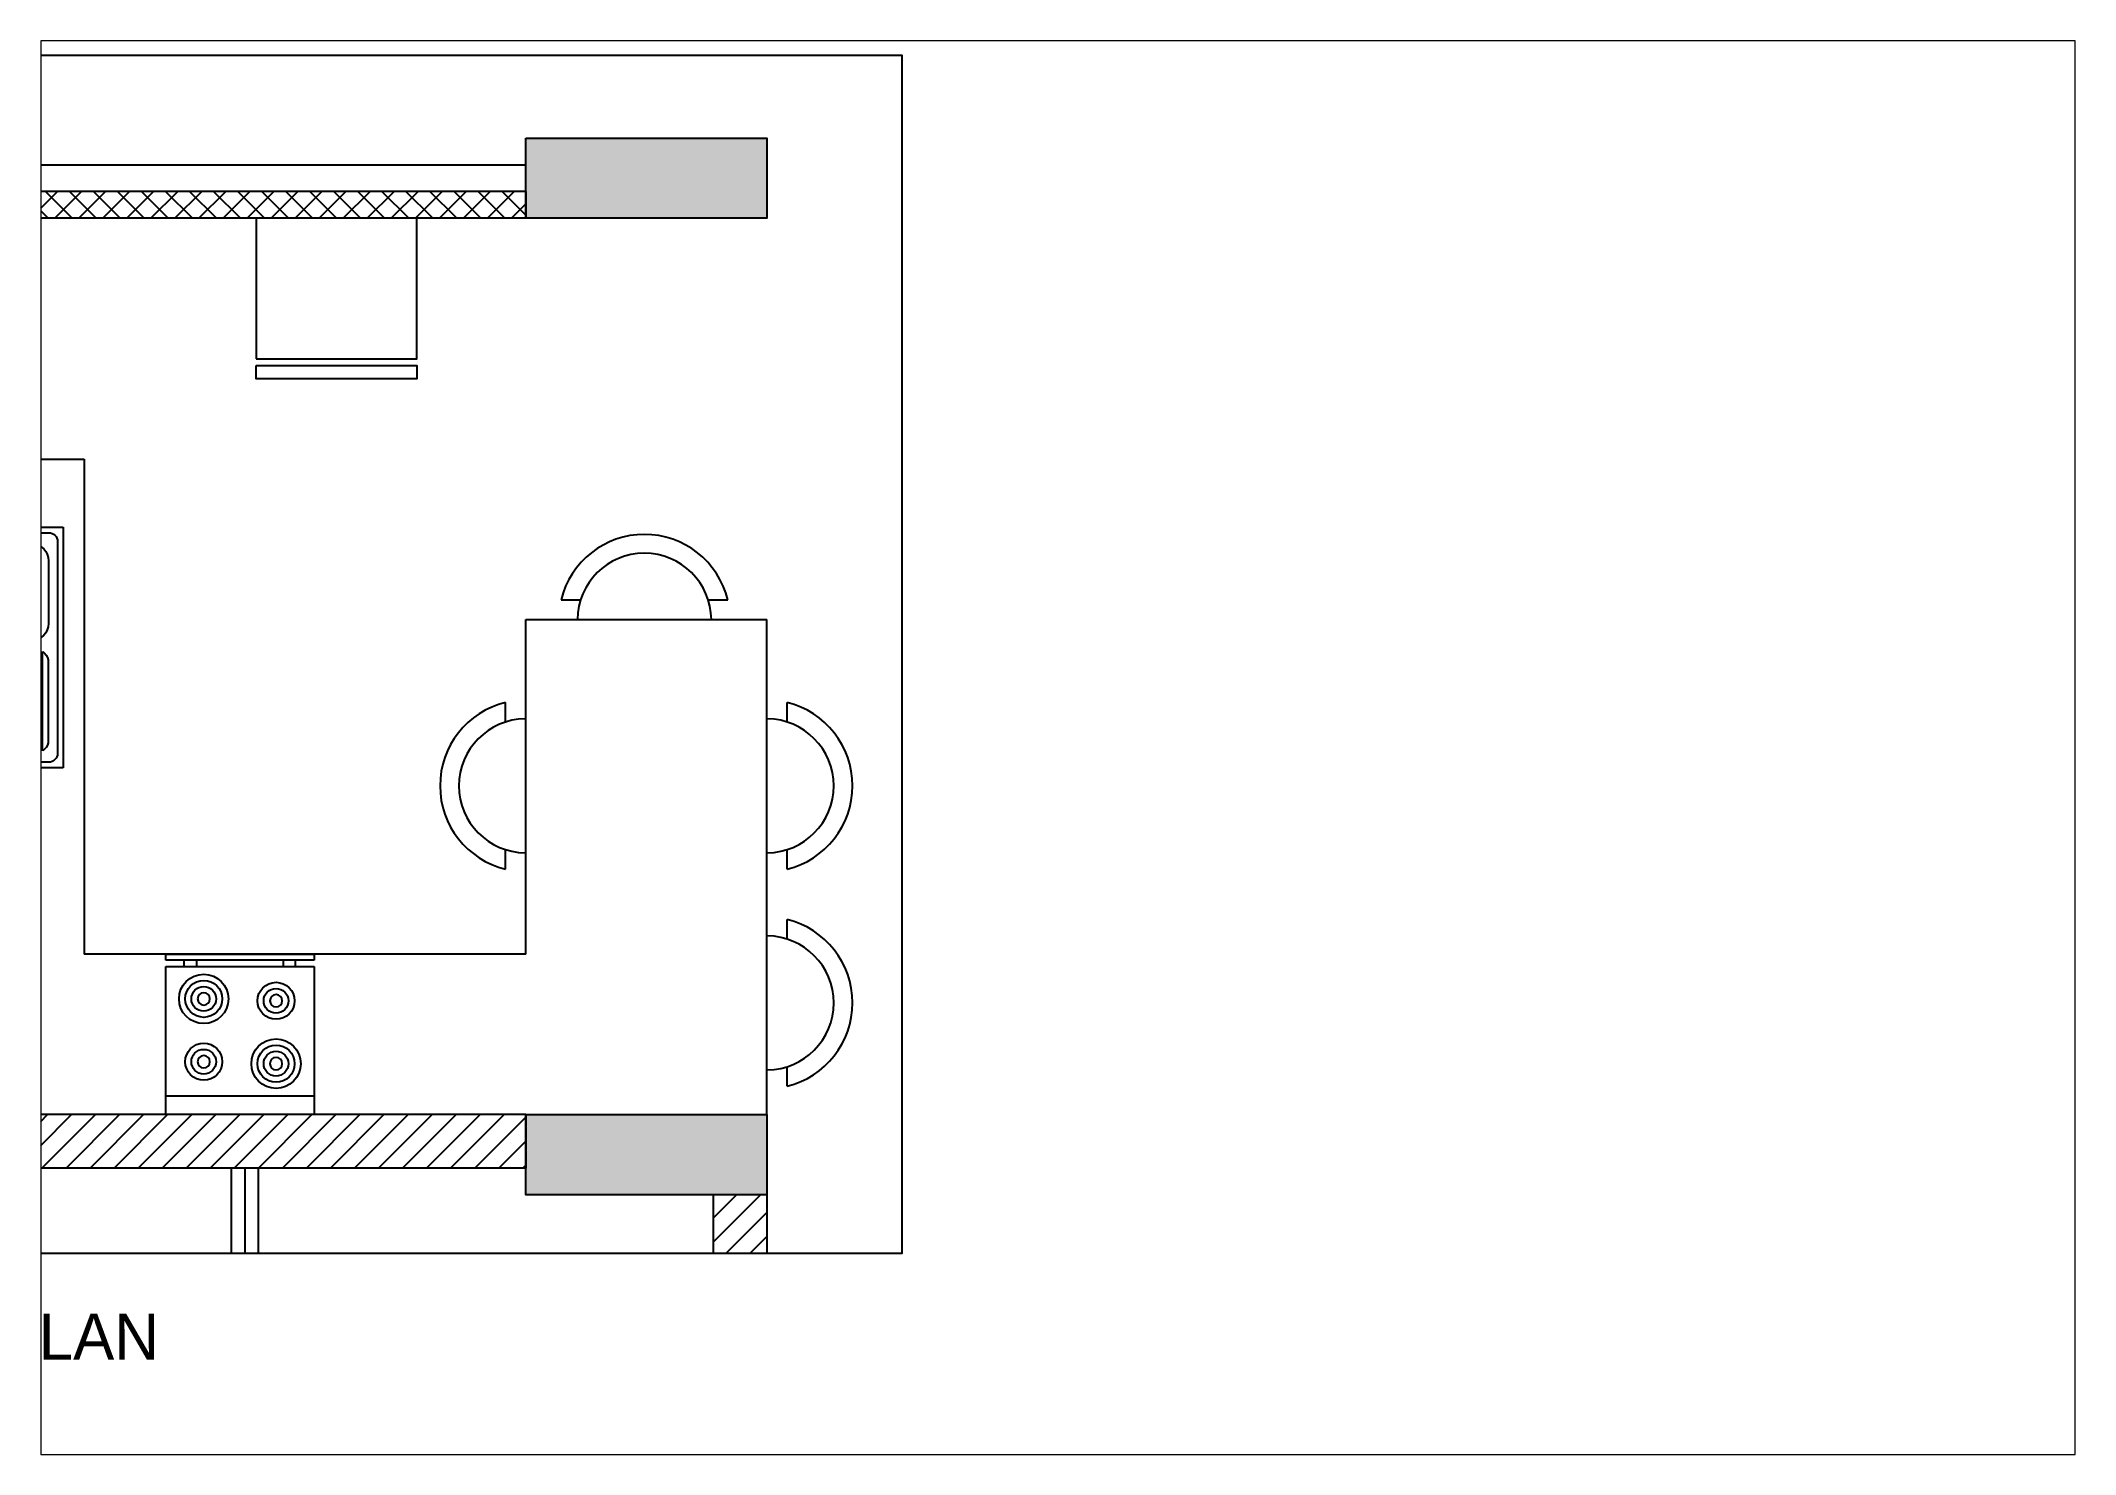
# Paper-space layout 'Layout3' of a CAD drawing. Header units: millimetres. Extents: x 29 to 257, y 20 to 178.
# The model-space entities are those that its viewports show. They can reach past a viewport. Long polylines and large blocks are cut down to what shows.
import ezdxf

# ---------------------------------------------------------------- set-up
doc = ezdxf.new("R2010")
doc.units = ezdxf.units.MM
doc.header["$LTSCALE"] = 10
for name, color, linetype in [('A--BLOCKWALL-2', 2, 'Continuous'), ('A--BLOCKWALL-3', 3, 'Continuous'), ('A--BLOCKWALL-HATCH', 8, 'Continuous'), ('A--FIXTURE-0', 8, 'Continuous'), ('A--HANDRAIL-1', 9, 'Continuous'), ('A--HATCH-1', 8, 'Continuous'), ('A--SANITARY-0', 253, 'Continuous'), ('A--Stucture', 9, 'Continuous'), ('DIMM-1', 1, 'Continuous'), ('Typical floor Column Centre line$0$X-3rd Floor Column$0$A--COL250', 250, 'Continuous'), ('Typical floor Column Centre line$0$X-3rd Floor Column$0$A--CONCRETE-4', 4, 'Continuous')]:
    doc.layers.add(name, color=color, linetype=linetype)
pattern_1 = [(45, (23776.23, 4849.43), (-44.90128, 44.90128), [])]

# ---------------------------------------------------------------- blocks, each defined once
blk = doc.blocks.new('A$C06896976')
at = {"layer": 'A--FIXTURE-0'}
for p, q in [((0, 0.6), (-0.6, 0.6)), ((-0.6, 0.6), (-0.6, 0)), ((-0.525, 0.6), (-0.525, 0)), ((0, 0), (0, 0.6)), ((0.05, 0.6), (0.025, 0.6)), ((0.025, 0.6), (0.025, 0)), ((0.05, 0), (0.05, 0.6)), ((0, 0.525), (0.025, 0.525)), ((0.025, 0.475), (0, 0.475)), ((0.025, 0.125), (0, 0.125)), ((-0.6, 0), (0, 0)), ((0, 0.075), (0.025, 0.075)), ((0.025, 0), (0.05, 0))]:
    blk.add_line(p, q, dxfattribs=at)
for centre, major_axis, start_param, end_param in [((-0.3937, 0.4463), (0.0707, 0.0707), 0.785398, 7.068583), ((-0.3937, 0.4463), (0.053, 0.053), 0.785398, 7.068583), ((-0.3937, 0.4463), (0.0354, 0.0354), 0.785398, 7.068583), ((-0.1392, 0.4463), (-0.053, 0.053), -0.785398, 5.497787), ((-0.1392, 0.4463), (-0.0354, 0.0354), -0.785398, 5.497787), ((-0.3937, 0.4463), (0.0177, 0.0177), 0.785398, 7.068583), ((-0.1392, 0.4463), (0.0177, 0.0177), 0.785398, 7.068583), ((-0.1313, 0.1537), (-0.0707, -0.0707), 0.785398, 7.068583), ((-0.3858, 0.1537), (0.053, -0.053), -0.785398, 5.497787), ((-0.3858, 0.1537), (0.0354, -0.0354), -0.785398, 5.497787), ((-0.3858, 0.1537), (-0.0177, -0.0177), 0.785398, 7.068583), ((-0.1313, 0.1537), (-0.053, -0.053), 0.785398, 7.068583), ((-0.1313, 0.1537), (-0.0354, -0.0354), 0.785398, 7.068583), ((-0.1313, 0.1537), (-0.0177, -0.0177), 0.785398, 7.068583)]:
    blk.add_ellipse(centre, major_axis=major_axis, ratio=1, start_param=start_param, end_param=end_param, dxfattribs=at)
blk = doc.blocks.new('A$C321E12B3')
at = {"layer": 'A--SANITARY-0', "ltscale": 5}
for p, q in [((-0.9, 0.45), (0, 0.45)), ((-0.9, 0), (-0.9, 0.45)), ((-0.879, 0.0547), (-0.879, 0.3953)), ((-0.8453, 0.429), (-0.0547, 0.429)), ((-0.7738, 0.3953), (-0.54, 0.3953)), ((-0.404, 0.3941), (-0.0939, 0.3941)), ((-0.021, 0.3953), (-0.021, 0.0547)), ((0, 0.45), (0, 0)), ((-0.8369, 0.1178), (-0.8369, 0.3322)), ((-0.4769, 0.3322), (-0.4769, 0.1178)), ((-0.4433, 0.3352), (-0.4433, 0.3478)), ((-0.4433, 0.2931), (-0.4433, 0.3057)), ((-0.4391, 0.352), (-0.0589, 0.352)), ((-0.0589, 0.331), (-0.4391, 0.331)), ((-0.4391, 0.31), (-0.0589, 0.31)), ((-0.0633, 0.373), (-0.4347, 0.373)), ((-0.0547, 0.3478), (-0.0547, 0.3352)), ((-0.0547, 0.3057), (-0.0547, 0.2931)), ((-0.4433, 0.246), (-0.4433, 0.2586)), ((-0.0589, 0.2889), (-0.4391, 0.2889)), ((-0.4391, 0.2628), (-0.0589, 0.2628)), ((-0.0589, 0.2418), (-0.4391, 0.2418)), ((-0.0547, 0.2586), (-0.0547, 0.246)), ((-0.4433, 0.204), (-0.4433, 0.1914)), ((-0.4433, 0.1569), (-0.4433, 0.1443)), ((-0.0589, 0.2082), (-0.4391, 0.2082)), ((-0.4391, 0.1872), (-0.0589, 0.1872)), ((-0.0589, 0.1611), (-0.4391, 0.1611)), ((-0.0547, 0.1914), (-0.0547, 0.204)), ((-0.0547, 0.1443), (-0.0547, 0.1569)), ((-0.4433, 0.1148), (-0.4433, 0.1022)), ((-0.4391, 0.14), (-0.0589, 0.14)), ((-0.0589, 0.119), (-0.4391, 0.119)), ((-0.4391, 0.098), (-0.0589, 0.098)), ((-0.0633, 0.077), (-0.4347, 0.077)), ((-0.0547, 0.1022), (-0.0547, 0.1148)), ((0, 0), (-0.9, 0)), ((-0.0547, 0.021), (-0.8453, 0.021)), ((-0.54, 0.0547), (-0.7738, 0.0547)), ((-0.404, 0.0559), (-0.0939, 0.0559))]:
    blk.add_line(p, q, dxfattribs=at)
at = {"layer": 'A--SANITARY-0'}
blk.add_line((-0.9, 0.45), (0, 0.45), dxfattribs=at)
at = {"layer": 'A--SANITARY-0', "ltscale": 5, "extrusion": (0, 0, -1)}
for centre, major_axis, start_param, end_param in [((-0.8453, 0.3953), (-0.0238, 0.0238), 5.497787, 7.068583), ((-0.7738, 0.3322), (0.0446, 0.0446), 3.926991, 5.497787), ((-0.54, 0.3322), (0.0446, 0.0446), -0.785398, 0.785398), ((-0.3928, 0.3449), (-0.0357, 0.0357), 6.090163, 6.844508), ((-0.1051, 0.3449), (-0.0357, 0.0357), 1.009473, 1.763819), ((-0.0547, 0.3953), (-0.0238, 0.0238), 0.785398, 2.356194), ((-0.4391, 0.3478), (0.00297, 0.00297), 3.926991, 5.497787), ((-0.4391, 0.3352), (-0.00297, 0.00297), 3.926991, 5.497787), ((-0.4391, 0.3057), (-0.00297, 0.00297), 5.497787, 7.068583), ((-0.0589, 0.3478), (0.00297, 0.00297), -0.785398, 0.785398), ((-0.0589, 0.3352), (-0.00297, 0.00297), 2.356194, 3.926991), ((-0.0589, 0.3057), (0.00297, 0.00297), -0.785398, 0.785398), ((-0.6569, 0.2136), (0.0223, 0.0223), 0.785398, 7.068583), ((-0.6569, 0.2136), (0.0112, 0.0112), 0.785398, 7.068583), ((-0.4391, 0.2931), (-0.00297, 0.00297), 3.926991, 5.497787), ((-0.0589, 0.2931), (-0.00297, 0.00297), 2.356194, 3.926991), ((-0.6569, 0.2136), (0.00743, 0.00743), 0.785398, 7.068583), ((-0.4391, 0.204), (0.00297, 0.00297), 3.926991, 5.497787), ((-0.4391, 0.1914), (-0.00297, 0.00297), 3.926991, 5.497787), ((-0.4391, 0.1569), (0.00297, 0.00297), 3.926991, 5.497787), ((-0.0589, 0.204), (0.00297, 0.00297), -0.785398, 0.785398), ((-0.0589, 0.1914), (-0.00297, 0.00297), 2.356194, 3.926991), ((-0.0589, 0.1569), (0.00297, 0.00297), -0.785398, 0.785398), ((-0.7738, 0.1178), (-0.0446, 0.0446), 3.926991, 5.497787), ((-0.54, 0.1178), (-0.0446, 0.0446), 2.356194, 3.926991), ((-0.4391, 0.1443), (0.00297, 0.00297), 2.356194, 3.926991), ((-0.4391, 0.1148), (0.00297, 0.00297), 3.926991, 5.497787), ((-0.4391, 0.1022), (0.00297, 0.00297), 2.356194, 3.926991), ((-0.3928, 0.1051), (-0.0357, 0.0357), 4.151066, 4.905412), ((-0.1051, 0.1051), (-0.0357, 0.0357), 2.94857, 3.702916), ((-0.0589, 0.1443), (-0.00297, 0.00297), 2.356194, 3.926991), ((-0.0589, 0.1148), (0.00297, 0.00297), -0.785398, 0.785398), ((-0.0589, 0.1022), (-0.00297, 0.00297), 2.356194, 3.926991), ((-0.8453, 0.0547), (0.0238, 0.0238), 2.356194, 3.926991), ((-0.0547, 0.0547), (-0.0238, 0.0238), 2.356194, 3.926991)]:
    blk.add_ellipse(centre, major_axis=major_axis, ratio=1, start_param=start_param, end_param=end_param, dxfattribs=at)
at = {"layer": 'A--SANITARY-0', "ltscale": 5}
for centre, major_axis, start_param, end_param in [((-0.4391, 0.2586), (-0.00297, -0.00297), 3.926991, 5.497787), ((-0.4391, 0.246), (0.00297, -0.00297), 3.926991, 5.497787), ((-0.0589, 0.2586), (-0.00297, -0.00297), 2.356194, 3.926991), ((-0.0589, 0.246), (0.00297, -0.00297), -0.785398, 0.785398)]:
    blk.add_ellipse(centre, major_axis=major_axis, ratio=1, start_param=start_param, end_param=end_param, dxfattribs=at)
blk = doc.blocks.new('A$C47D60FF3')
at = {"layer": 'A--FIXTURE-0'}
blk.add_lwpolyline([(-0.075, 0.6), (-0.075, 0), (-0.6, 0), (-0.6, 0.6)], close=True, dxfattribs=at)
blk.add_lwpolyline([(-0.05, 0.6), (-0.05, 0), (0, 0), (0, 0.6), (-0.05, 0.6)], dxfattribs=at)

msp = doc.modelspace()

# ---------------------------------------------------------------- hatches: boundary and pattern name
at = {"layer": 'A--BLOCKWALL-HATCH'}
h = msp.add_hatch(dxfattribs=at)
h.set_pattern_fill('ANSI37', color=256, scale=20, style=0)
h.set_pattern_definition([(45, (23776.23, 4849.43), (-44.90128, 44.90128), []), (135, (23776.23, 4849.43), (-44.90128, -44.90128), [])])
h.paths.add_polyline_path([(12976.2, 15099.4), (10726.2, 15099.4), (10726.2, 15199.4), (12976.2, 15199.4)])
at = {"layer": 'A--HATCH-1'}
h = msp.add_hatch(dxfattribs=at)
h.set_pattern_fill('ANSI31', color=256, scale=20, style=0)
h.set_pattern_definition(pattern_1)
edge = h.paths.add_edge_path()
edge.add_line((12976.2, 11549.4), (10076.2, 11549.4))
edge.add_line((10076.2, 11749.4), (10076.2, 11549.4))
edge.add_line((10526.2, 11749.4), (10076.2, 11749.4))
edge.add_line((10526.2, 13299.4), (10526.2, 11749.4))
edge.add_line((10726.2, 13299.4), (10526.2, 13299.4))
edge.add_line((10726.2, 14199.4), (10726.2, 11749.4))
edge.add_line((12976.2, 11749.4), (10726.2, 11749.4))
edge.add_line((12976.2, 11749.4), (12976.2, 11549.4))
h = msp.add_hatch(dxfattribs=at)
h.set_pattern_fill('ANSI31', color=256, scale=20, style=0)
h.set_pattern_definition(pattern_1)
h.paths.add_polyline_path([(13676.2, 11230.7), (13876.2, 11230.7), (13876.2, 11449.4), (13676.2, 11449.4)])
at = {"layer": 'Typical floor Column Centre line$0$X-3rd Floor Column$0$A--COL250'}
h = msp.add_hatch(color=256, dxfattribs=at)
h.dxf.hatch_style = 1
h.paths.add_polyline_path([(12976.2, 15399.4), (13876.2, 15399.4), (13876.2, 15099.4), (12976.2, 15099.4)])
h = msp.add_hatch(color=256, dxfattribs=at)
h.dxf.hatch_style = 1
h.paths.add_polyline_path([(12976.2, 11749.4), (13876.2, 11749.4), (13876.2, 11449.4), (12976.2, 11449.4)])

# ---------------------------------------------------------------- linework, layer by layer
msp.add_line((10726.2, 15299.4), (12976.2, 15299.4))
at = {"elevation": 0}
msp.add_lwpolyline([(8842, 15709.6), (14380.6, 15709.6), (14380.6, 11230.7), (8842, 11230.7)], close=True, dxfattribs=at)
at = {"layer": 'A--BLOCKWALL-2'}
for p, q in [((12976.2, 15199.4), (10726.2, 15199.4)), ((12976.2, 15199.4), (12976.2, 15099.4)), ((12976.2, 15099.4), (10726.2, 15099.4))]:
    msp.add_line(p, q, dxfattribs=at)
at = {"layer": 'A--BLOCKWALL-3'}
for p, q in [((12976.2, 11749.4), (10726.2, 11749.4)), ((12976.2, 11749.4), (12976.2, 11549.4)), ((12976.2, 11549.4), (10076.2, 11549.4)), ((13676.2, 11449.4), (13676.2, 11230.7)), ((13876.2, 11449.4), (13676.2, 11449.4)), ((13876.2, 11449.4), (13876.2, 11230.7))]:
    msp.add_line(p, q, dxfattribs=at)
at = {"layer": 'A--FIXTURE-0'}
for p, q in [((10726.2, 14199.4), (11326.2, 14199.4)), ((11326.2, 14199.4), (11326.2, 12349.4)), ((13107.6, 13673.1), (13180.5, 13673.1)), ((13657.6, 13673.1), (13730.5, 13673.1)), ((12976.2, 13599.4), (13876.2, 13599.4)), ((12976.2, 12349.4), (12976.2, 13599.4)), ((13876.2, 11749.4), (13876.2, 13599.4)), ((12900.5, 13216.8), (12900.5, 13289.8)), ((13951.9, 13216.8), (13951.9, 13289.8)), ((12900.5, 12666.9), (12900.5, 12739.8)), ((13951.9, 12666.9), (13951.9, 12739.8)), ((13951.9, 12405.6), (13951.9, 12478.5)), ((12976.2, 12349.4), (11326.2, 12349.4)), ((13951.9, 11855.6), (13951.9, 11928.5))]:
    msp.add_line(p, q, dxfattribs=at)
for centre, radius, start, end in [((13419, 13597.4), 320.5, 13.65942, 166.34058), ((13419, 13597.4), 250.2, 0.46497, 179.53503), ((12976.2, 12978.3), 320.5, 103.65942, 256.34058), ((12976.2, 12978.3), 250.2, 90.46497, 269.53503), ((13876.2, 12978.3), 250.2, 270.46497, 89.53503), ((13876.2, 12978.3), 320.5, 283.65942, 76.34058), ((13876.2, 12167.1), 320.5, 283.65942, 76.34058), ((13876.2, 12167.1), 250.2, 270.46497, 89.53503)]:
    msp.add_arc(centre, radius, start, end, dxfattribs=at)
at = {"layer": 'A--HANDRAIL-1', "color": 1}
for p, q in [((11926.2, 11549.4), (11926.2, 11230.7)), ((11976.2, 11549.4), (11976.2, 11230.7))]:
    msp.add_line(p, q, dxfattribs=at)
at = {"layer": 'A--Stucture', "linetype": 'Continuous', "ltscale": 0.5}
msp.add_line((11876.2, 11230.7), (11876.2, 11549.4), dxfattribs=at)
at = {"layer": 'Typical floor Column Centre line$0$X-3rd Floor Column$0$A--CONCRETE-4'}
for points in [[(12976.2, 15399.4), (13876.2, 15399.4), (13876.2, 15099.4), (12976.2, 15099.4)], [(12976.2, 11749.4), (13876.2, 11749.4), (13876.2, 11449.4), (12976.2, 11449.4)]]:
    msp.add_lwpolyline(points, close=True, dxfattribs=at)

# ---------------------------------------------------------------- block references
at = {"layer": 'A--FIXTURE-0', "xscale": -1000, "yscale": 1000, "zscale": 999.9999999999999, "rotation": 90}
msp.add_blockref('A$C47D60FF3', (12568.4, 14499.4), dxfattribs=at)
at = {"layer": 'A--FIXTURE-0', "extrusion": (0, 0, -1), "xscale": 923.0769112439157, "yscale": 923.0769112439157, "zscale": -923.0769112439119, "rotation": 89.99999999999865}
msp.add_blockref('A$C06896976', (-11631, 12303.3), dxfattribs=at)
at = {"layer": 'A--SANITARY-0', "xscale": 1000, "yscale": 1000, "zscale": 1000, "rotation": 269.9999999999962}
msp.add_blockref('A$C321E12B3', (10798.1, 13045.4), dxfattribs=at)

# ---------------------------------------------------------------- texts
at = {"layer": 'DIMM-1'}
msp.add_text('KITCHEN FLOOR PLAN', height=172.617, dxfattribs=at).set_placement((9065.9, 10833.5))

psp = doc.layouts.new('Layout3')

# ---------------------------------------------------------------- viewports
at = {"layer": '0'}
psp.add_viewport(center=(142.59, 99.11), size=(228.14, 158.5807), view_center_point=(14964.19, 13121.42), view_height=5283.2578, dxfattribs=at)

doc.saveas('drawing.dxf')
